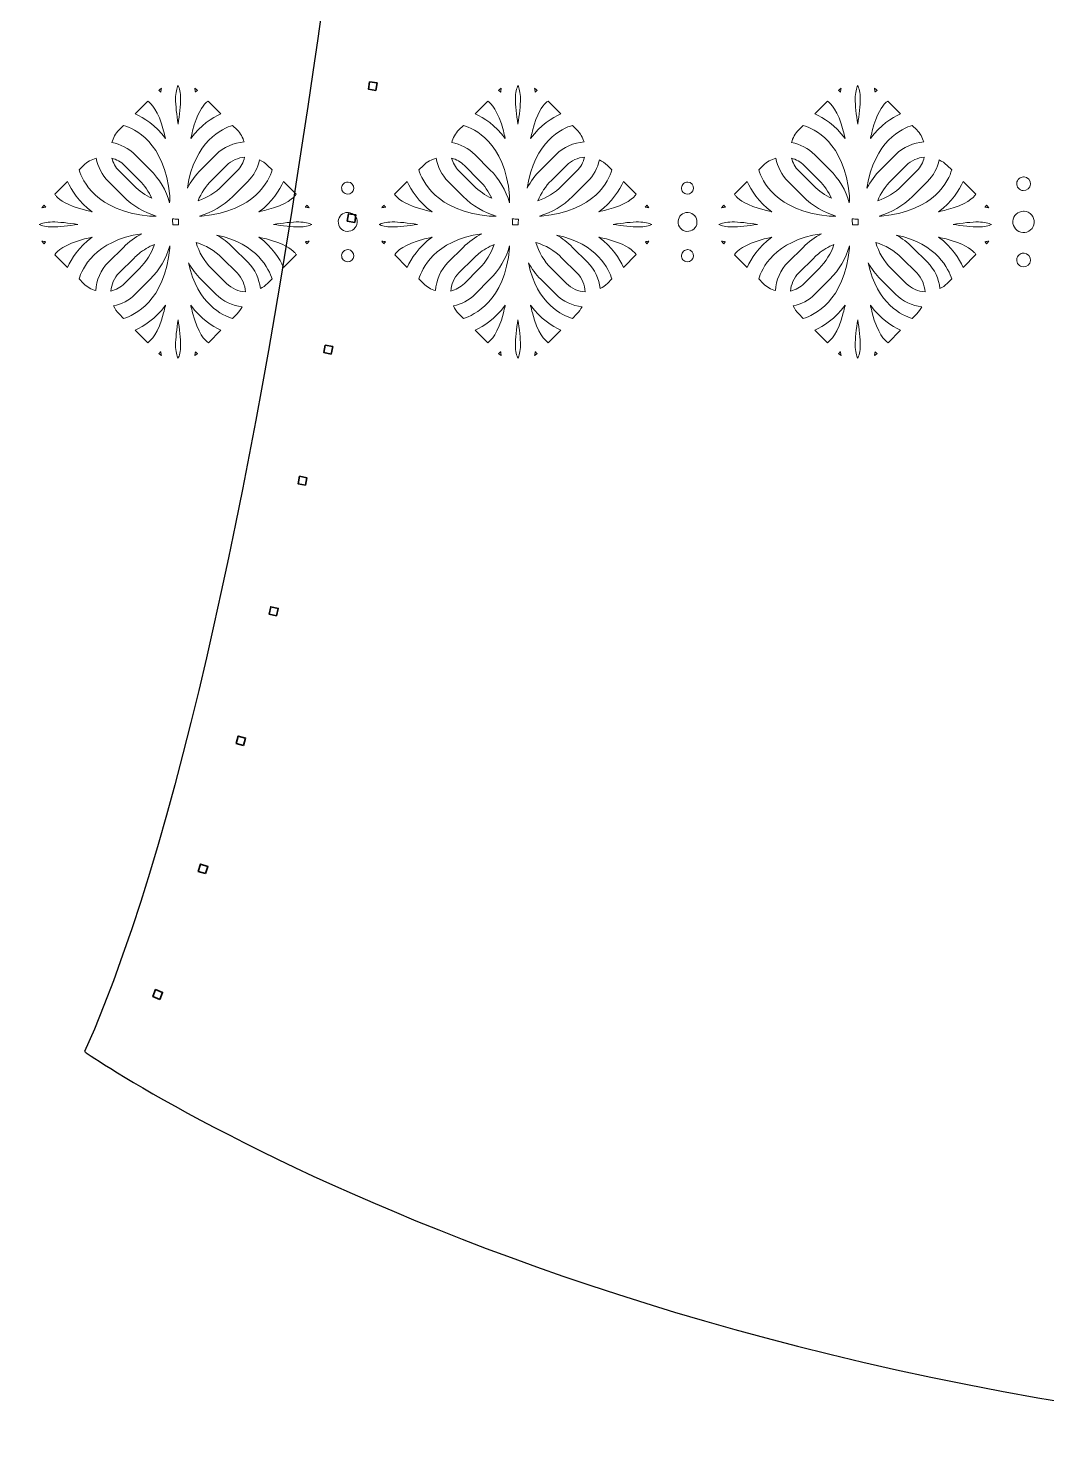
# Model space of a CAD drawing. Header units: millimetres. Extents: x 24 to 984, y -529 to -8.
# Drawn here: x 127.7 to 199.1, y -490.5 to -391.1 of the extents above; entities that cross this region are included whole.
import ezdxf

# ---------------------------------------------------------------- set-up
doc = ezdxf.new("R2010")
doc.units = ezdxf.units.MM
doc.header["$MEASUREMENT"] = 0
doc.layers.add('基本型', color=7, linetype='Continuous', lineweight=0)
doc.layers.add('腰帶', color=7, linetype='Continuous', lineweight=0)

# ---------------------------------------------------------------- blocks, each defined once
blk = doc.blocks.new('Block_1')
at = {"layer": '基本型', "color": 211, "lineweight": 30, "true_color": 0xfc41ff}
blk.add_open_spline([(106.33, -254.454), (106.33, -254.454), (114.217, -339.318), (114.217, -339.318), (114.217, -339.318), (153.339, -345.52), (153.339, -345.52), (153.339, -345.52), (146.367, -429.8), (131.679, -462.766), (131.679, -462.766), (171.075, -490.281), (238.708, -490.505), (238.708, -490.505), (238.705, -490.51), (238.705, -490.51), (238.845, -490.51), (238.982, -490.508), (239.121, -490.508), (239.26, -490.508), (239.397, -490.51), (239.536, -490.51), (239.536, -490.51), (239.533, -490.505), (239.533, -490.505), (307.166, -490.281), (346.563, -462.766), (346.563, -462.766), (331.875, -429.8), (324.55, -345.52), (324.55, -345.52), (324.55, -345.52), (364.025, -339.318), (364.025, -339.318), (364.025, -339.318), (369.794, -254.454), (369.794, -254.454)], degree=3, knots=[0, 0, 0, 0, 1, 1, 1, 2, 2, 2, 3, 3, 3, 4, 4, 4, 5, 5, 5, 6, 6, 6, 7, 7, 7, 8, 8, 8, 9, 9, 9, 10, 10, 10, 11, 11, 11, 12, 12, 12, 12], dxfattribs=at)
blk = doc.blocks.new('Block_0')
at = {"layer": '基本型', "color": 211, "lineweight": 35, "true_color": 0xfc41ff}
for points in [[(152.103, -395.425), (152.103, -395.425), (151.58, -395.345), (151.58, -395.345), (151.58, -395.345), (151.66, -394.822), (151.66, -394.822), (151.66, -394.822), (152.183, -394.902), (152.183, -394.902), (152.183, -394.902), (152.103, -395.425), (152.103, -395.425)], [(150.612, -404.67), (150.612, -404.67), (150.09, -404.582), (150.09, -404.582), (150.09, -404.582), (150.178, -404.062), (150.178, -404.062), (150.178, -404.062), (150.699, -404.15), (150.699, -404.15), (150.699, -404.15), (150.612, -404.67), (150.612, -404.67)], [(148.971, -413.892), (148.971, -413.892), (148.451, -413.795), (148.451, -413.795), (148.451, -413.795), (148.548, -413.273), (148.548, -413.273), (148.548, -413.273), (149.069, -413.369), (149.069, -413.369), (149.069, -413.369), (148.971, -413.892), (148.971, -413.892)], [(147.155, -423.085), (147.155, -423.085), (146.637, -422.977), (146.637, -422.977), (146.637, -422.977), (146.745, -422.459), (146.745, -422.459), (146.745, -422.459), (147.263, -422.567), (147.263, -422.567), (147.263, -422.567), (147.155, -423.085), (147.155, -423.085)], [(145.125, -432.231), (145.125, -432.231), (144.61, -432.11), (144.61, -432.11), (144.61, -432.11), (144.731, -431.594), (144.731, -431.594), (144.731, -431.594), (145.246, -431.716), (145.246, -431.716), (145.246, -431.716), (145.125, -432.231), (145.125, -432.231)], [(142.823, -441.314), (142.823, -441.314), (142.312, -441.175), (142.312, -441.175), (142.312, -441.175), (142.451, -440.664), (142.451, -440.664), (142.451, -440.664), (142.962, -440.803), (142.962, -440.803), (142.962, -440.803), (142.823, -441.314), (142.823, -441.314)], [(140.153, -450.298), (140.153, -450.298), (139.649, -450.136), (139.649, -450.136), (139.649, -450.136), (139.812, -449.632), (139.812, -449.632), (139.812, -449.632), (140.316, -449.794), (140.316, -449.794), (140.316, -449.794), (140.153, -450.298), (140.153, -450.298)], [(136.949, -459.112), (136.949, -459.112), (136.46, -458.911), (136.46, -458.911), (136.46, -458.911), (136.658, -458.422), (136.658, -458.422), (136.658, -458.422), (137.149, -458.621), (137.149, -458.621), (137.149, -458.621), (136.949, -459.112), (136.949, -459.112)]]:
    blk.add_open_spline(points, degree=3, knots=[0, 0, 0, 0, 1, 1, 1, 2, 2, 2, 3, 3, 3, 4, 4, 4, 4], dxfattribs=at)
at = {"layer": '基本型'}
blk.add_blockref('Block_1', (0, 0), dxfattribs=at)

msp = doc.modelspace()

# ---------------------------------------------------------------- linework, layer by layer
at = {"layer": '腰帶', "color": 84, "lineweight": 20, "true_color": 0x2caa00}
for points, knots in [([(137.065, -395.268), (137.047, -395.357), (137.032, -395.449), (137.021, -395.545), (137.015, -395.539), (137.009, -395.531), (137.003, -395.525), (136.961, -395.485), (136.92, -395.454), (136.879, -395.421), (136.939, -395.367), (137, -395.314), (137.065, -395.268)], [0, 0, 0, 0, 1, 1, 1, 2, 2, 2, 3, 3, 3, 4, 4, 4, 4]), ([(138.231, -397.777), (138.13, -397.157), (138.055, -396.443), (138.055, -396.001), (138.055, -395.574), (138.146, -395.252), (138.231, -395.079), (138.316, -395.252), (138.407, -395.574), (138.407, -396.001), (138.407, -396.443), (138.332, -397.157), (138.231, -397.777)], [0, 0, 0, 0, 1, 1, 1, 2, 2, 2, 3, 3, 3, 4, 4, 4, 4]), ([(139.583, -395.421), (139.542, -395.454), (139.501, -395.486), (139.459, -395.525), (139.453, -395.531), (139.447, -395.539), (139.441, -395.545), (139.43, -395.449), (139.415, -395.358), (139.397, -395.268), (139.462, -395.314), (139.523, -395.367), (139.583, -395.421)], [0, 0, 0, 0, 1, 1, 1, 2, 2, 2, 3, 3, 3, 4, 4, 4, 4]), ([(160.887, -395.268), (160.87, -395.357), (160.855, -395.449), (160.844, -395.545), (160.838, -395.539), (160.832, -395.531), (160.825, -395.525), (160.783, -395.485), (160.743, -395.454), (160.702, -395.421), (160.761, -395.367), (160.822, -395.314), (160.887, -395.268)], [0, 0, 0, 0, 1, 1, 1, 2, 2, 2, 3, 3, 3, 4, 4, 4, 4]), ([(162.054, -397.777), (161.952, -397.157), (161.877, -396.443), (161.877, -396.001), (161.877, -395.574), (161.969, -395.252), (162.054, -395.079), (162.138, -395.252), (162.23, -395.574), (162.23, -396.001), (162.23, -396.443), (162.155, -397.157), (162.054, -397.777)], [0, 0, 0, 0, 1, 1, 1, 2, 2, 2, 3, 3, 3, 4, 4, 4, 4]), ([(163.405, -395.421), (163.364, -395.454), (163.324, -395.486), (163.282, -395.525), (163.275, -395.531), (163.27, -395.539), (163.263, -395.545), (163.252, -395.449), (163.237, -395.358), (163.22, -395.268), (163.285, -395.314), (163.346, -395.367), (163.405, -395.421)], [0, 0, 0, 0, 1, 1, 1, 2, 2, 2, 3, 3, 3, 4, 4, 4, 4]), ([(184.71, -395.268), (184.692, -395.357), (184.677, -395.449), (184.667, -395.545), (184.66, -395.539), (184.654, -395.531), (184.648, -395.525), (184.606, -395.485), (184.565, -395.454), (184.524, -395.421), (184.584, -395.367), (184.645, -395.314), (184.71, -395.268)], [0, 0, 0, 0, 1, 1, 1, 2, 2, 2, 3, 3, 3, 4, 4, 4, 4]), ([(185.876, -397.777), (185.775, -397.157), (185.7, -396.443), (185.7, -396.001), (185.7, -395.574), (185.791, -395.252), (185.876, -395.079), (185.961, -395.252), (186.053, -395.574), (186.053, -396.001), (186.053, -396.443), (185.977, -397.157), (185.876, -397.777)], [0, 0, 0, 0, 1, 1, 1, 2, 2, 2, 3, 3, 3, 4, 4, 4, 4]), ([(187.228, -395.421), (187.187, -395.454), (187.146, -395.486), (187.104, -395.525), (187.098, -395.531), (187.092, -395.539), (187.086, -395.545), (187.075, -395.449), (187.06, -395.358), (187.043, -395.268), (187.108, -395.314), (187.168, -395.367), (187.228, -395.421)], [0, 0, 0, 0, 1, 1, 1, 2, 2, 2, 3, 3, 3, 4, 4, 4, 4]), ([(136.11, -396.174), (136.352, -396.333), (136.834, -396.819), (137.217, -398.255), (137.252, -398.428), (137.292, -398.597), (137.338, -398.758), (137.341, -398.77), (137.344, -398.782), (137.346, -398.794), (136.65, -397.849), (135.834, -397.335), (135.223, -397.061), (135.223, -397.061), (136.11, -396.174), (136.11, -396.174)], [0, 0, 0, 0, 1, 1, 1, 2, 2, 2, 3, 3, 3, 4, 4, 4, 5, 5, 5, 5]), ([(139.128, -398.745), (139.172, -398.589), (139.21, -398.426), (139.244, -398.259), (139.566, -397.039), (139.954, -396.513), (140.184, -396.296), (140.243, -396.241), (140.298, -396.201), (140.346, -396.169), (140.346, -396.169), (141.238, -397.061), (141.238, -397.061), (140.629, -397.335), (139.813, -397.848), (139.117, -398.792), (139.121, -398.776), (139.124, -398.761), (139.128, -398.745)], [0, 0, 0, 0, 1, 1, 1, 2, 2, 2, 3, 3, 3, 4, 4, 4, 5, 5, 5, 6, 6, 6, 6]), ([(159.933, -396.174), (160.175, -396.333), (160.657, -396.819), (161.04, -398.255), (161.074, -398.428), (161.115, -398.597), (161.161, -398.758), (161.163, -398.77), (161.166, -398.782), (161.169, -398.794), (160.473, -397.849), (159.656, -397.335), (159.046, -397.061), (159.046, -397.061), (159.933, -396.174), (159.933, -396.174)], [0, 0, 0, 0, 1, 1, 1, 2, 2, 2, 3, 3, 3, 4, 4, 4, 5, 5, 5, 5]), ([(162.95, -398.745), (162.994, -398.589), (163.033, -398.426), (163.067, -398.259), (163.389, -397.039), (163.776, -396.513), (164.007, -396.296), (164.065, -396.241), (164.121, -396.201), (164.169, -396.169), (164.169, -396.169), (165.061, -397.061), (165.061, -397.061), (164.451, -397.335), (163.635, -397.848), (162.94, -398.792), (162.943, -398.776), (162.947, -398.761), (162.95, -398.745)], [0, 0, 0, 0, 1, 1, 1, 2, 2, 2, 3, 3, 3, 4, 4, 4, 5, 5, 5, 6, 6, 6, 6]), ([(183.755, -396.174), (183.998, -396.333), (184.48, -396.819), (184.863, -398.255), (184.897, -398.428), (184.937, -398.597), (184.983, -398.758), (184.986, -398.77), (184.989, -398.782), (184.991, -398.794), (184.296, -397.849), (183.479, -397.335), (182.869, -397.061), (182.869, -397.061), (183.755, -396.174), (183.755, -396.174)], [0, 0, 0, 0, 1, 1, 1, 2, 2, 2, 3, 3, 3, 4, 4, 4, 5, 5, 5, 5]), ([(186.773, -398.745), (186.817, -398.589), (186.856, -398.426), (186.889, -398.259), (187.212, -397.039), (187.599, -396.513), (187.83, -396.296), (187.888, -396.241), (187.943, -396.201), (187.991, -396.169), (187.991, -396.169), (188.884, -397.061), (188.884, -397.061), (188.274, -397.335), (187.458, -397.848), (186.763, -398.792), (186.766, -398.776), (186.769, -398.761), (186.773, -398.745)], [0, 0, 0, 0, 1, 1, 1, 2, 2, 2, 3, 3, 3, 4, 4, 4, 5, 5, 5, 6, 6, 6, 6]), ([(137.639, -403.294), (137.389, -402.426), (136.926, -401.631), (136.272, -400.977), (136.272, -400.977), (135.225, -399.931), (135.225, -399.931), (134.762, -399.467), (134.187, -399.184), (133.586, -399.077), (133.677, -398.753), (133.841, -398.444), (134.095, -398.189), (134.095, -398.189), (134.413, -397.872), (134.413, -397.872), (135.145, -398.085), (137.292, -399.03), (137.649, -402.799), (137.645, -402.962), (137.642, -403.126), (137.639, -403.294)], [0, 0, 0, 0, 1, 1, 1, 2, 2, 2, 3, 3, 3, 4, 4, 4, 5, 5, 5, 6, 6, 6, 7, 7, 7, 7]), ([(142.051, -397.873), (142.051, -397.873), (142.366, -398.189), (142.366, -398.189), (142.611, -398.433), (142.77, -398.727), (142.864, -399.037), (142.141, -399.083), (141.431, -399.379), (140.88, -399.931), (140.88, -399.931), (139.834, -400.977), (139.834, -400.977), (139.448, -401.362), (139.128, -401.797), (138.879, -402.267), (139.381, -398.961), (141.359, -398.081), (142.051, -397.873)], [0, 0, 0, 0, 1, 1, 1, 2, 2, 2, 3, 3, 3, 4, 4, 4, 5, 5, 5, 6, 6, 6, 6]), ([(161.462, -403.294), (161.212, -402.426), (160.748, -401.631), (160.094, -400.977), (160.094, -400.977), (159.048, -399.931), (159.048, -399.931), (158.585, -399.467), (158.01, -399.184), (157.409, -399.077), (157.5, -398.753), (157.663, -398.444), (157.918, -398.189), (157.918, -398.189), (158.235, -397.872), (158.235, -397.872), (158.968, -398.085), (161.115, -399.03), (161.472, -402.799), (161.468, -402.962), (161.464, -403.126), (161.462, -403.294)], [0, 0, 0, 0, 1, 1, 1, 2, 2, 2, 3, 3, 3, 4, 4, 4, 5, 5, 5, 6, 6, 6, 7, 7, 7, 7]), ([(165.873, -397.873), (165.873, -397.873), (166.189, -398.189), (166.189, -398.189), (166.433, -398.433), (166.593, -398.727), (166.686, -399.037), (165.963, -399.083), (165.254, -399.379), (164.703, -399.931), (164.703, -399.931), (163.656, -400.977), (163.656, -400.977), (163.271, -401.362), (162.951, -401.797), (162.702, -402.267), (163.204, -398.961), (165.182, -398.081), (165.873, -397.873)], [0, 0, 0, 0, 1, 1, 1, 2, 2, 2, 3, 3, 3, 4, 4, 4, 5, 5, 5, 6, 6, 6, 6]), ([(185.285, -403.294), (185.034, -402.426), (184.571, -401.631), (183.917, -400.977), (183.917, -400.977), (182.871, -399.931), (182.871, -399.931), (182.407, -399.467), (181.832, -399.184), (181.232, -399.077), (181.322, -398.753), (181.486, -398.444), (181.741, -398.189), (181.741, -398.189), (182.058, -397.872), (182.058, -397.872), (182.79, -398.085), (184.938, -399.03), (185.295, -402.799), (185.291, -402.962), (185.287, -403.126), (185.285, -403.294)], [0, 0, 0, 0, 1, 1, 1, 2, 2, 2, 3, 3, 3, 4, 4, 4, 5, 5, 5, 6, 6, 6, 7, 7, 7, 7]), ([(189.696, -397.873), (189.696, -397.873), (190.012, -398.189), (190.012, -398.189), (190.256, -398.433), (190.415, -398.727), (190.509, -399.037), (189.786, -399.083), (189.076, -399.379), (188.525, -399.931), (188.525, -399.931), (187.479, -400.977), (187.479, -400.977), (187.093, -401.362), (186.774, -401.797), (186.524, -402.267), (187.027, -398.961), (189.004, -398.081), (189.696, -397.873)], [0, 0, 0, 0, 1, 1, 1, 2, 2, 2, 3, 3, 3, 4, 4, 4, 5, 5, 5, 6, 6, 6, 6]), ([(131.606, -400.679), (131.861, -400.424), (132.169, -400.26), (132.494, -400.17), (132.601, -400.77), (132.884, -401.346), (133.347, -401.809), (133.347, -401.809), (134.393, -402.855), (134.393, -402.855), (135.059, -403.52), (135.855, -403.976), (136.701, -404.223), (136.538, -404.225), (136.379, -404.229), (136.221, -404.233), (132.471, -403.874), (131.508, -401.722), (131.29, -400.995), (131.29, -400.995), (131.606, -400.679), (131.606, -400.679)], [0, 0, 0, 0, 1, 1, 1, 2, 2, 2, 3, 3, 3, 4, 4, 4, 5, 5, 5, 6, 6, 6, 7, 7, 7, 7]), ([(133.585, -400.168), (133.911, -400.259), (134.221, -400.423), (134.477, -400.679), (134.477, -400.679), (135.523, -401.725), (135.523, -401.725), (135.89, -402.092), (136.179, -402.516), (136.391, -402.975), (135.939, -402.765), (135.514, -402.479), (135.142, -402.107), (135.142, -402.107), (134.095, -401.061), (134.095, -401.061), (133.84, -400.805), (133.675, -400.495), (133.585, -400.168)], [0, 0, 0, 0, 1, 1, 1, 2, 2, 2, 3, 3, 3, 4, 4, 4, 5, 5, 5, 6, 6, 6, 6]), ([(142.366, -401.061), (142.366, -401.061), (141.32, -402.107), (141.32, -402.107), (140.83, -402.597), (140.25, -402.941), (139.633, -403.15), (139.849, -402.622), (140.168, -402.139), (140.582, -401.725), (140.582, -401.725), (141.628, -400.679), (141.628, -400.679), (141.981, -400.326), (142.434, -400.139), (142.897, -400.101), (142.812, -400.452), (142.64, -400.787), (142.366, -401.061)], [0, 0, 0, 0, 1, 1, 1, 2, 2, 2, 3, 3, 3, 4, 4, 4, 5, 5, 5, 6, 6, 6, 6]), ([(143.942, -400.293), (144.143, -400.39), (144.334, -400.513), (144.5, -400.679), (144.5, -400.679), (144.817, -400.996), (144.817, -400.996), (144.604, -401.728), (143.659, -403.876), (139.89, -404.233), (139.838, -404.232), (139.789, -404.23), (139.737, -404.229), (140.591, -403.983), (141.397, -403.527), (142.068, -402.855), (142.068, -402.855), (143.115, -401.809), (143.115, -401.809), (143.546, -401.378), (143.82, -400.849), (143.942, -400.293)], [0, 0, 0, 0, 1, 1, 1, 2, 2, 2, 3, 3, 3, 4, 4, 4, 5, 5, 5, 6, 6, 6, 7, 7, 7, 7]), ([(155.428, -400.679), (155.683, -400.424), (155.992, -400.26), (156.317, -400.17), (156.424, -400.77), (156.707, -401.346), (157.17, -401.809), (157.17, -401.809), (158.216, -402.855), (158.216, -402.855), (158.881, -403.52), (159.678, -403.976), (160.523, -404.223), (160.361, -404.225), (160.201, -404.229), (160.044, -404.233), (156.294, -403.874), (155.331, -401.722), (155.112, -400.995), (155.112, -400.995), (155.428, -400.679), (155.428, -400.679)], [0, 0, 0, 0, 1, 1, 1, 2, 2, 2, 3, 3, 3, 4, 4, 4, 5, 5, 5, 6, 6, 6, 7, 7, 7, 7]), ([(157.408, -400.168), (157.734, -400.259), (158.044, -400.423), (158.3, -400.679), (158.3, -400.679), (159.346, -401.725), (159.346, -401.725), (159.713, -402.092), (160.001, -402.516), (160.214, -402.975), (159.762, -402.765), (159.337, -402.479), (158.964, -402.107), (158.964, -402.107), (157.918, -401.061), (157.918, -401.061), (157.662, -400.805), (157.498, -400.495), (157.408, -400.168)], [0, 0, 0, 0, 1, 1, 1, 2, 2, 2, 3, 3, 3, 4, 4, 4, 5, 5, 5, 6, 6, 6, 6]), ([(166.189, -401.061), (166.189, -401.061), (165.142, -402.107), (165.142, -402.107), (164.652, -402.597), (164.072, -402.941), (163.456, -403.15), (163.672, -402.622), (163.991, -402.139), (164.404, -401.725), (164.404, -401.725), (165.451, -400.679), (165.451, -400.679), (165.804, -400.326), (166.257, -400.139), (166.719, -400.101), (166.635, -400.452), (166.463, -400.787), (166.189, -401.061)], [0, 0, 0, 0, 1, 1, 1, 2, 2, 2, 3, 3, 3, 4, 4, 4, 5, 5, 5, 6, 6, 6, 6]), ([(167.765, -400.293), (167.965, -400.39), (168.156, -400.513), (168.322, -400.679), (168.322, -400.679), (168.639, -400.996), (168.639, -400.996), (168.427, -401.728), (167.482, -403.876), (163.712, -404.233), (163.661, -404.232), (163.611, -404.23), (163.56, -404.229), (164.414, -403.983), (165.219, -403.527), (165.891, -402.855), (165.891, -402.855), (166.937, -401.809), (166.937, -401.809), (167.368, -401.378), (167.642, -400.849), (167.765, -400.293)], [0, 0, 0, 0, 1, 1, 1, 2, 2, 2, 3, 3, 3, 4, 4, 4, 5, 5, 5, 6, 6, 6, 7, 7, 7, 7]), ([(179.251, -400.679), (179.506, -400.424), (179.815, -400.26), (180.139, -400.17), (180.246, -400.77), (180.529, -401.346), (180.992, -401.809), (180.992, -401.809), (182.039, -402.855), (182.039, -402.855), (182.704, -403.52), (183.501, -403.976), (184.346, -404.223), (184.183, -404.225), (184.024, -404.229), (183.866, -404.233), (180.116, -403.874), (179.154, -401.722), (178.935, -400.995), (178.935, -400.995), (179.251, -400.679), (179.251, -400.679)], [0, 0, 0, 0, 1, 1, 1, 2, 2, 2, 3, 3, 3, 4, 4, 4, 5, 5, 5, 6, 6, 6, 7, 7, 7, 7]), ([(181.23, -400.168), (181.557, -400.259), (181.867, -400.423), (182.122, -400.679), (182.122, -400.679), (183.169, -401.725), (183.169, -401.725), (183.535, -402.092), (183.824, -402.516), (184.036, -402.975), (183.584, -402.765), (183.159, -402.479), (182.787, -402.107), (182.787, -402.107), (181.741, -401.061), (181.741, -401.061), (181.485, -400.805), (181.321, -400.495), (181.23, -400.168)], [0, 0, 0, 0, 1, 1, 1, 2, 2, 2, 3, 3, 3, 4, 4, 4, 5, 5, 5, 6, 6, 6, 6]), ([(190.012, -401.061), (190.012, -401.061), (188.965, -402.107), (188.965, -402.107), (188.475, -402.597), (187.895, -402.941), (187.278, -403.15), (187.494, -402.622), (187.814, -402.139), (188.227, -401.725), (188.227, -401.725), (189.273, -400.679), (189.273, -400.679), (189.627, -400.326), (190.079, -400.139), (190.542, -400.101), (190.458, -400.452), (190.285, -400.787), (190.012, -401.061)], [0, 0, 0, 0, 1, 1, 1, 2, 2, 2, 3, 3, 3, 4, 4, 4, 5, 5, 5, 6, 6, 6, 6]), ([(191.587, -400.293), (191.788, -400.39), (191.979, -400.513), (192.145, -400.679), (192.145, -400.679), (192.462, -400.996), (192.462, -400.996), (192.249, -401.728), (191.304, -403.876), (187.535, -404.233), (187.484, -404.232), (187.434, -404.23), (187.383, -404.229), (188.236, -403.983), (189.042, -403.527), (189.713, -402.855), (189.713, -402.855), (190.76, -401.809), (190.76, -401.809), (191.191, -401.378), (191.465, -400.849), (191.587, -400.293)], [0, 0, 0, 0, 1, 1, 1, 2, 2, 2, 3, 3, 3, 4, 4, 4, 5, 5, 5, 6, 6, 6, 7, 7, 7, 7]), ([(197.183, -401.604), (197.272, -401.526), (197.383, -401.484), (197.499, -401.484), (197.51, -401.484), (197.52, -401.484), (197.531, -401.485), (197.796, -401.503), (197.997, -401.731), (197.98, -401.996), (197.962, -402.26), (197.74, -402.46), (197.469, -402.444), (197.341, -402.436), (197.224, -402.378), (197.139, -402.281), (197.054, -402.185), (197.013, -402.062), (197.021, -401.933), (197.029, -401.805), (197.087, -401.688), (197.183, -401.604)], [0, 0, 0, 0, 1, 1, 1, 2, 2, 2, 3, 3, 3, 4, 4, 4, 5, 5, 5, 6, 6, 6, 7, 7, 7, 7]), ([(130.478, -401.807), (130.751, -402.416), (131.265, -403.233), (132.208, -403.928), (132.193, -403.924), (132.177, -403.921), (132.162, -403.918), (132.006, -403.873), (131.843, -403.835), (131.676, -403.801), (130.456, -403.479), (129.929, -403.091), (129.713, -402.861), (129.658, -402.803), (129.617, -402.747), (129.585, -402.699), (129.585, -402.699), (130.478, -401.807), (130.478, -401.807)], [0, 0, 0, 0, 1, 1, 1, 2, 2, 2, 3, 3, 3, 4, 4, 4, 5, 5, 5, 6, 6, 6, 6]), ([(145.628, -401.807), (145.628, -401.807), (146.514, -402.693), (146.514, -402.693), (146.356, -402.936), (145.87, -403.418), (144.434, -403.801), (144.26, -403.835), (144.091, -403.875), (143.93, -403.922), (143.918, -403.924), (143.907, -403.927), (143.895, -403.929), (144.84, -403.234), (145.354, -402.417), (145.628, -401.807)], [0, 0, 0, 0, 1, 1, 1, 2, 2, 2, 3, 3, 3, 4, 4, 4, 5, 5, 5, 5]), ([(149.841, -401.946), (149.92, -401.877), (150.018, -401.84), (150.121, -401.84), (150.131, -401.84), (150.14, -401.841), (150.15, -401.841), (150.385, -401.857), (150.563, -402.06), (150.548, -402.294), (150.532, -402.529), (150.335, -402.706), (150.095, -402.692), (149.981, -402.684), (149.877, -402.633), (149.802, -402.547), (149.727, -402.462), (149.69, -402.352), (149.697, -402.239), (149.705, -402.125), (149.756, -402.021), (149.841, -401.946)], [0, 0, 0, 0, 1, 1, 1, 2, 2, 2, 3, 3, 3, 4, 4, 4, 5, 5, 5, 6, 6, 6, 7, 7, 7, 7]), ([(154.3, -401.807), (154.574, -402.416), (155.087, -403.233), (156.031, -403.928), (156.015, -403.924), (156, -403.921), (155.984, -403.918), (155.829, -403.873), (155.665, -403.835), (155.498, -403.801), (154.279, -403.479), (153.752, -403.091), (153.535, -402.861), (153.48, -402.803), (153.44, -402.747), (153.408, -402.699), (153.408, -402.699), (154.3, -401.807), (154.3, -401.807)], [0, 0, 0, 0, 1, 1, 1, 2, 2, 2, 3, 3, 3, 4, 4, 4, 5, 5, 5, 6, 6, 6, 6]), ([(169.45, -401.807), (169.45, -401.807), (170.337, -402.693), (170.337, -402.693), (170.179, -402.936), (169.693, -403.418), (168.256, -403.801), (168.083, -403.835), (167.914, -403.875), (167.753, -403.922), (167.741, -403.924), (167.73, -403.927), (167.717, -403.929), (168.662, -403.234), (169.177, -402.417), (169.45, -401.807)], [0, 0, 0, 0, 1, 1, 1, 2, 2, 2, 3, 3, 3, 4, 4, 4, 5, 5, 5, 5]), ([(173.664, -401.946), (173.742, -401.877), (173.841, -401.84), (173.944, -401.84), (173.954, -401.84), (173.963, -401.841), (173.973, -401.841), (174.207, -401.857), (174.385, -402.06), (174.37, -402.294), (174.355, -402.529), (174.158, -402.706), (173.917, -402.692), (173.804, -402.684), (173.7, -402.633), (173.625, -402.547), (173.55, -402.462), (173.512, -402.352), (173.52, -402.239), (173.527, -402.125), (173.578, -402.021), (173.664, -401.946)], [0, 0, 0, 0, 1, 1, 1, 2, 2, 2, 3, 3, 3, 4, 4, 4, 5, 5, 5, 6, 6, 6, 7, 7, 7, 7]), ([(178.123, -401.807), (178.396, -402.416), (178.91, -403.233), (179.854, -403.928), (179.838, -403.924), (179.823, -403.921), (179.807, -403.918), (179.651, -403.873), (179.488, -403.835), (179.321, -403.801), (178.101, -403.479), (177.575, -403.091), (177.358, -402.861), (177.303, -402.803), (177.262, -402.747), (177.231, -402.699), (177.231, -402.699), (178.123, -401.807), (178.123, -401.807)], [0, 0, 0, 0, 1, 1, 1, 2, 2, 2, 3, 3, 3, 4, 4, 4, 5, 5, 5, 6, 6, 6, 6]), ([(193.273, -401.807), (193.273, -401.807), (194.16, -402.693), (194.16, -402.693), (194.001, -402.936), (193.516, -403.418), (192.079, -403.801), (191.906, -403.835), (191.736, -403.875), (191.576, -403.922), (191.563, -403.924), (191.552, -403.927), (191.54, -403.929), (192.485, -403.234), (192.999, -402.417), (193.273, -401.807)], [0, 0, 0, 0, 1, 1, 1, 2, 2, 2, 3, 3, 3, 4, 4, 4, 5, 5, 5, 5]), ([(128.837, -403.462), (128.871, -403.503), (128.902, -403.544), (128.942, -403.586), (128.948, -403.593), (128.955, -403.598), (128.961, -403.605), (128.866, -403.615), (128.775, -403.63), (128.686, -403.648), (128.731, -403.583), (128.784, -403.522), (128.837, -403.462)], [0, 0, 0, 0, 1, 1, 1, 2, 2, 2, 3, 3, 3, 4, 4, 4, 4]), ([(147.164, -403.586), (147.203, -403.544), (147.235, -403.503), (147.268, -403.462), (147.322, -403.522), (147.374, -403.583), (147.419, -403.648), (147.331, -403.63), (147.239, -403.615), (147.144, -403.605), (147.15, -403.598), (147.158, -403.593), (147.164, -403.586)], [0, 0, 0, 0, 1, 1, 1, 2, 2, 2, 3, 3, 3, 4, 4, 4, 4]), ([(152.66, -403.462), (152.693, -403.503), (152.725, -403.544), (152.764, -403.586), (152.77, -403.593), (152.778, -403.598), (152.784, -403.605), (152.689, -403.615), (152.597, -403.63), (152.509, -403.648), (152.554, -403.583), (152.606, -403.522), (152.66, -403.462)], [0, 0, 0, 0, 1, 1, 1, 2, 2, 2, 3, 3, 3, 4, 4, 4, 4]), ([(170.986, -403.586), (171.026, -403.544), (171.057, -403.503), (171.091, -403.462), (171.144, -403.522), (171.197, -403.583), (171.242, -403.648), (171.153, -403.63), (171.062, -403.615), (170.967, -403.605), (170.973, -403.598), (170.98, -403.593), (170.986, -403.586)], [0, 0, 0, 0, 1, 1, 1, 2, 2, 2, 3, 3, 3, 4, 4, 4, 4]), ([(176.483, -403.462), (176.516, -403.503), (176.547, -403.544), (176.587, -403.586), (176.593, -403.593), (176.6, -403.598), (176.607, -403.605), (176.511, -403.615), (176.42, -403.63), (176.331, -403.648), (176.377, -403.583), (176.429, -403.522), (176.483, -403.462)], [0, 0, 0, 0, 1, 1, 1, 2, 2, 2, 3, 3, 3, 4, 4, 4, 4]), ([(194.809, -403.586), (194.849, -403.544), (194.88, -403.503), (194.913, -403.462), (194.967, -403.522), (195.019, -403.583), (195.065, -403.648), (194.976, -403.63), (194.885, -403.615), (194.789, -403.605), (194.795, -403.598), (194.803, -403.593), (194.809, -403.586)], [0, 0, 0, 0, 1, 1, 1, 2, 2, 2, 3, 3, 3, 4, 4, 4, 4]), ([(128.496, -404.814), (128.669, -404.73), (128.991, -404.638), (129.418, -404.638), (129.86, -404.638), (130.573, -404.713), (131.194, -404.814), (130.573, -404.916), (129.86, -404.991), (129.418, -404.991), (128.991, -404.991), (128.669, -404.899), (128.496, -404.814)], [0, 0, 0, 0, 1, 1, 1, 2, 2, 2, 3, 3, 3, 4, 4, 4, 4]), ([(137.837, -404.423), (137.968, -404.433), (138.099, -404.442), (138.231, -404.442), (138.243, -404.442), (138.256, -404.441), (138.268, -404.44), (138.26, -404.565), (138.25, -404.689), (138.25, -404.814), (138.25, -404.82), (138.251, -404.825), (138.251, -404.831), (138.118, -404.83), (137.986, -404.839), (137.854, -404.848), (137.854, -404.837), (137.855, -404.826), (137.855, -404.814), (137.855, -404.683), (137.846, -404.553), (137.837, -404.423)], [0, 0, 0, 0, 1, 1, 1, 2, 2, 2, 3, 3, 3, 4, 4, 4, 5, 5, 5, 6, 6, 6, 7, 7, 7, 7]), ([(146.687, -404.991), (146.246, -404.991), (145.532, -404.916), (144.912, -404.814), (145.532, -404.713), (146.246, -404.638), (146.687, -404.638), (147.114, -404.638), (147.437, -404.73), (147.61, -404.814), (147.437, -404.899), (147.114, -404.991), (146.687, -404.991)], [0, 0, 0, 0, 1, 1, 1, 2, 2, 2, 3, 3, 3, 4, 4, 4, 4]), ([(150.56, -405.134), (150.427, -405.251), (150.255, -405.31), (150.079, -405.297), (149.715, -405.274), (149.437, -404.957), (149.461, -404.592), (149.483, -404.242), (149.776, -403.973), (150.122, -403.973), (150.137, -403.973), (150.151, -403.973), (150.166, -403.974), (150.342, -403.985), (150.504, -404.065), (150.621, -404.198), (150.737, -404.331), (150.796, -404.502), (150.784, -404.679), (150.773, -404.856), (150.693, -405.017), (150.56, -405.134)], [0, 0, 0, 0, 1, 1, 1, 2, 2, 2, 3, 3, 3, 4, 4, 4, 5, 5, 5, 6, 6, 6, 7, 7, 7, 7]), ([(152.318, -404.814), (152.491, -404.73), (152.813, -404.638), (153.241, -404.638), (153.682, -404.638), (154.396, -404.713), (155.016, -404.814), (154.396, -404.916), (153.682, -404.991), (153.241, -404.991), (152.813, -404.991), (152.491, -404.899), (152.318, -404.814)], [0, 0, 0, 0, 1, 1, 1, 2, 2, 2, 3, 3, 3, 4, 4, 4, 4]), ([(161.659, -404.423), (161.79, -404.433), (161.922, -404.442), (162.053, -404.442), (162.066, -404.442), (162.078, -404.441), (162.091, -404.44), (162.082, -404.565), (162.073, -404.689), (162.073, -404.814), (162.073, -404.82), (162.073, -404.825), (162.073, -404.831), (161.941, -404.83), (161.809, -404.839), (161.676, -404.848), (161.676, -404.837), (161.678, -404.826), (161.678, -404.814), (161.678, -404.683), (161.668, -404.553), (161.659, -404.423)], [0, 0, 0, 0, 1, 1, 1, 2, 2, 2, 3, 3, 3, 4, 4, 4, 5, 5, 5, 6, 6, 6, 7, 7, 7, 7]), ([(170.51, -404.991), (170.068, -404.991), (169.355, -404.916), (168.734, -404.814), (169.355, -404.713), (170.068, -404.638), (170.51, -404.638), (170.937, -404.638), (171.259, -404.73), (171.432, -404.814), (171.259, -404.899), (170.937, -404.991), (170.51, -404.991)], [0, 0, 0, 0, 1, 1, 1, 2, 2, 2, 3, 3, 3, 4, 4, 4, 4]), ([(174.382, -405.134), (174.249, -405.251), (174.077, -405.31), (173.902, -405.297), (173.537, -405.274), (173.26, -404.957), (173.283, -404.592), (173.306, -404.242), (173.599, -403.973), (173.945, -403.973), (173.959, -403.973), (173.974, -403.973), (173.988, -403.974), (174.165, -403.985), (174.327, -404.065), (174.443, -404.198), (174.56, -404.331), (174.618, -404.502), (174.607, -404.679), (174.595, -404.856), (174.516, -405.017), (174.382, -405.134)], [0, 0, 0, 0, 1, 1, 1, 2, 2, 2, 3, 3, 3, 4, 4, 4, 5, 5, 5, 6, 6, 6, 7, 7, 7, 7]), ([(176.141, -404.814), (176.314, -404.73), (176.636, -404.638), (177.063, -404.638), (177.505, -404.638), (178.218, -404.713), (178.839, -404.814), (178.218, -404.916), (177.505, -404.991), (177.063, -404.991), (176.636, -404.991), (176.314, -404.899), (176.141, -404.814)], [0, 0, 0, 0, 1, 1, 1, 2, 2, 2, 3, 3, 3, 4, 4, 4, 4]), ([(185.482, -404.423), (185.613, -404.433), (185.744, -404.442), (185.876, -404.442), (185.888, -404.442), (185.901, -404.441), (185.913, -404.44), (185.905, -404.565), (185.895, -404.689), (185.895, -404.814), (185.895, -404.82), (185.896, -404.825), (185.896, -404.831), (185.763, -404.83), (185.631, -404.839), (185.499, -404.848), (185.499, -404.837), (185.501, -404.826), (185.501, -404.814), (185.501, -404.683), (185.491, -404.553), (185.482, -404.423)], [0, 0, 0, 0, 1, 1, 1, 2, 2, 2, 3, 3, 3, 4, 4, 4, 5, 5, 5, 6, 6, 6, 7, 7, 7, 7]), ([(194.333, -404.991), (193.891, -404.991), (193.177, -404.916), (192.557, -404.814), (193.177, -404.713), (193.891, -404.638), (194.333, -404.638), (194.76, -404.638), (195.082, -404.73), (195.255, -404.814), (195.082, -404.899), (194.76, -404.991), (194.333, -404.991)], [0, 0, 0, 0, 1, 1, 1, 2, 2, 2, 3, 3, 3, 4, 4, 4, 4]), ([(197.993, -405.197), (197.843, -405.329), (197.649, -405.396), (197.452, -405.381), (197.04, -405.355), (196.727, -404.998), (196.754, -404.587), (196.78, -404.192), (197.11, -403.888), (197.5, -403.888), (197.516, -403.888), (197.533, -403.888), (197.549, -403.89), (197.748, -403.902), (197.93, -403.992), (198.062, -404.142), (198.194, -404.292), (198.259, -404.485), (198.246, -404.684), (198.233, -404.883), (198.143, -405.066), (197.993, -405.197)], [0, 0, 0, 0, 1, 1, 1, 2, 2, 2, 3, 3, 3, 4, 4, 4, 5, 5, 5, 6, 6, 6, 7, 7, 7, 7]), ([(132.454, -409.447), (132.144, -409.354), (131.85, -409.194), (131.606, -408.95), (131.606, -408.95), (131.289, -408.633), (131.289, -408.633), (131.491, -407.936), (132.357, -405.958), (135.689, -405.46), (135.223, -405.707), (134.785, -406.025), (134.393, -406.417), (134.393, -406.417), (133.347, -407.463), (133.347, -407.463), (132.796, -408.015), (132.5, -408.724), (132.454, -409.447)], [0, 0, 0, 0, 1, 1, 1, 2, 2, 2, 3, 3, 3, 4, 4, 4, 5, 5, 5, 6, 6, 6, 6]), ([(144.5, -408.95), (144.349, -409.1), (144.177, -409.213), (143.997, -409.306), (143.923, -408.632), (143.63, -407.979), (143.115, -407.463), (143.115, -407.463), (142.068, -406.417), (142.068, -406.417), (141.722, -406.071), (141.338, -405.787), (140.933, -405.554), (143.82, -406.172), (144.619, -407.98), (144.815, -408.634), (144.815, -408.634), (144.5, -408.95), (144.5, -408.95)], [0, 0, 0, 0, 1, 1, 1, 2, 2, 2, 3, 3, 3, 4, 4, 4, 5, 5, 5, 6, 6, 6, 6]), ([(156.276, -409.447), (155.967, -409.354), (155.673, -409.194), (155.428, -408.95), (155.428, -408.95), (155.111, -408.633), (155.111, -408.633), (155.314, -407.936), (156.18, -405.958), (159.512, -405.46), (159.046, -405.707), (158.608, -406.025), (158.216, -406.417), (158.216, -406.417), (157.17, -407.463), (157.17, -407.463), (156.619, -408.015), (156.323, -408.724), (156.276, -409.447)], [0, 0, 0, 0, 1, 1, 1, 2, 2, 2, 3, 3, 3, 4, 4, 4, 5, 5, 5, 6, 6, 6, 6]), ([(168.322, -408.95), (168.172, -409.1), (167.999, -409.213), (167.82, -409.306), (167.745, -408.632), (167.453, -407.979), (166.937, -407.463), (166.937, -407.463), (165.891, -406.417), (165.891, -406.417), (165.545, -406.071), (165.161, -405.787), (164.756, -405.554), (167.643, -406.172), (168.442, -407.98), (168.638, -408.634), (168.638, -408.634), (168.322, -408.95), (168.322, -408.95)], [0, 0, 0, 0, 1, 1, 1, 2, 2, 2, 3, 3, 3, 4, 4, 4, 5, 5, 5, 6, 6, 6, 6]), ([(180.099, -409.447), (179.789, -409.354), (179.495, -409.194), (179.251, -408.95), (179.251, -408.95), (178.934, -408.633), (178.934, -408.633), (179.136, -407.936), (180.002, -405.958), (183.334, -405.46), (182.868, -405.707), (182.431, -406.025), (182.039, -406.417), (182.039, -406.417), (180.992, -407.463), (180.992, -407.463), (180.441, -408.015), (180.145, -408.724), (180.099, -409.447)], [0, 0, 0, 0, 1, 1, 1, 2, 2, 2, 3, 3, 3, 4, 4, 4, 5, 5, 5, 6, 6, 6, 6]), ([(192.145, -408.95), (191.994, -409.1), (191.822, -409.213), (191.642, -409.306), (191.568, -408.632), (191.275, -407.979), (190.76, -407.463), (190.76, -407.463), (189.713, -406.417), (189.713, -406.417), (189.367, -406.071), (188.984, -405.787), (188.578, -405.554), (191.465, -406.172), (192.264, -407.98), (192.461, -408.634), (192.461, -408.634), (192.145, -408.95), (192.145, -408.95)], [0, 0, 0, 0, 1, 1, 1, 2, 2, 2, 3, 3, 3, 4, 4, 4, 5, 5, 5, 6, 6, 6, 6]), ([(128.942, -406.042), (128.902, -406.084), (128.871, -406.125), (128.837, -406.166), (128.784, -406.106), (128.732, -406.045), (128.686, -405.981), (128.775, -405.998), (128.866, -406.013), (128.961, -406.024), (128.955, -406.03), (128.948, -406.036), (128.942, -406.042)], [0, 0, 0, 0, 1, 1, 1, 2, 2, 2, 3, 3, 3, 4, 4, 4, 4]), ([(130.478, -407.822), (130.478, -407.822), (129.591, -406.935), (129.591, -406.935), (129.75, -406.693), (130.235, -406.211), (131.672, -405.828), (131.845, -405.793), (132.014, -405.753), (132.175, -405.707), (132.187, -405.705), (132.198, -405.702), (132.211, -405.699), (131.266, -406.395), (130.751, -407.212), (130.478, -407.822)], [0, 0, 0, 0, 1, 1, 1, 2, 2, 2, 3, 3, 3, 4, 4, 4, 5, 5, 5, 5]), ([(134.095, -408.212), (134.095, -408.212), (135.142, -407.165), (135.142, -407.165), (135.248, -407.059), (135.359, -406.959), (135.473, -406.866), (135.81, -406.591), (136.179, -406.376), (136.565, -406.217), (136.354, -406.846), (136.004, -407.422), (135.523, -407.903), (135.523, -407.903), (134.477, -408.95), (134.477, -408.95), (134.204, -409.223), (133.869, -409.396), (133.518, -409.48), (133.556, -409.018), (133.742, -408.565), (134.095, -408.212)], [0, 0, 0, 0, 1, 1, 1, 2, 2, 2, 3, 3, 3, 4, 4, 4, 5, 5, 5, 6, 6, 6, 7, 7, 7, 7]), ([(134.411, -411.399), (134.411, -411.399), (134.095, -411.083), (134.095, -411.083), (133.93, -410.917), (133.806, -410.726), (133.71, -410.525), (134.266, -410.403), (134.794, -410.129), (135.225, -409.698), (135.225, -409.698), (136.272, -408.651), (136.272, -408.651), (136.931, -407.992), (137.396, -407.189), (137.645, -406.312), (137.646, -406.365), (137.648, -406.416), (137.649, -406.468), (137.291, -410.218), (135.139, -411.181), (134.411, -411.399)], [0, 0, 0, 0, 1, 1, 1, 2, 2, 2, 3, 3, 3, 4, 4, 4, 5, 5, 5, 6, 6, 6, 7, 7, 7, 7]), ([(141.628, -408.95), (141.628, -408.95), (140.582, -407.903), (140.582, -407.903), (140.064, -407.386), (139.694, -406.759), (139.491, -406.073), (140.16, -406.273), (140.792, -406.637), (141.32, -407.165), (141.32, -407.165), (142.366, -408.212), (142.366, -408.212), (142.733, -408.578), (142.922, -409.051), (142.949, -409.532), (142.468, -409.505), (141.995, -409.316), (141.628, -408.95)], [0, 0, 0, 0, 1, 1, 1, 2, 2, 2, 3, 3, 3, 4, 4, 4, 5, 5, 5, 6, 6, 6, 6]), ([(145.628, -407.822), (145.354, -407.212), (144.841, -406.396), (143.897, -405.701), (143.913, -405.704), (143.928, -405.707), (143.944, -405.711), (144.099, -405.755), (144.263, -405.794), (144.43, -405.827), (145.649, -406.15), (146.176, -406.537), (146.393, -406.768), (146.448, -406.826), (146.488, -406.882), (146.52, -406.93), (146.52, -406.93), (145.628, -407.822), (145.628, -407.822)], [0, 0, 0, 0, 1, 1, 1, 2, 2, 2, 3, 3, 3, 4, 4, 4, 5, 5, 5, 6, 6, 6, 6]), ([(147.268, -406.166), (147.235, -406.125), (147.203, -406.084), (147.164, -406.042), (147.158, -406.036), (147.15, -406.03), (147.144, -406.024), (147.239, -406.013), (147.33, -405.998), (147.419, -405.981), (147.374, -406.045), (147.322, -406.106), (147.268, -406.166)], [0, 0, 0, 0, 1, 1, 1, 2, 2, 2, 3, 3, 3, 4, 4, 4, 4]), ([(150.095, -407.43), (149.981, -407.423), (149.877, -407.372), (149.802, -407.286), (149.727, -407.2), (149.69, -407.091), (149.697, -406.977), (149.705, -406.863), (149.756, -406.76), (149.841, -406.685), (149.92, -406.616), (150.018, -406.579), (150.121, -406.579), (150.131, -406.579), (150.14, -406.579), (150.15, -406.58), (150.385, -406.595), (150.563, -406.798), (150.548, -407.033), (150.532, -407.267), (150.335, -407.447), (150.095, -407.43)], [0, 0, 0, 0, 1, 1, 1, 2, 2, 2, 3, 3, 3, 4, 4, 4, 5, 5, 5, 6, 6, 6, 7, 7, 7, 7]), ([(152.764, -406.042), (152.725, -406.084), (152.693, -406.125), (152.66, -406.166), (152.606, -406.106), (152.554, -406.045), (152.509, -405.981), (152.598, -405.998), (152.689, -406.013), (152.784, -406.024), (152.778, -406.03), (152.77, -406.036), (152.764, -406.042)], [0, 0, 0, 0, 1, 1, 1, 2, 2, 2, 3, 3, 3, 4, 4, 4, 4]), ([(154.3, -407.822), (154.3, -407.822), (153.414, -406.935), (153.414, -406.935), (153.572, -406.693), (154.058, -406.211), (155.494, -405.828), (155.668, -405.793), (155.837, -405.753), (155.998, -405.707), (156.01, -405.705), (156.021, -405.702), (156.033, -405.699), (155.088, -406.395), (154.574, -407.212), (154.3, -407.822)], [0, 0, 0, 0, 1, 1, 1, 2, 2, 2, 3, 3, 3, 4, 4, 4, 5, 5, 5, 5]), ([(157.918, -408.212), (157.918, -408.212), (158.964, -407.165), (158.964, -407.165), (159.071, -407.059), (159.181, -406.959), (159.296, -406.866), (159.632, -406.591), (160.001, -406.376), (160.388, -406.217), (160.177, -406.846), (159.827, -407.422), (159.346, -407.903), (159.346, -407.903), (158.3, -408.95), (158.3, -408.95), (158.026, -409.223), (157.692, -409.396), (157.341, -409.48), (157.379, -409.018), (157.565, -408.565), (157.918, -408.212)], [0, 0, 0, 0, 1, 1, 1, 2, 2, 2, 3, 3, 3, 4, 4, 4, 5, 5, 5, 6, 6, 6, 7, 7, 7, 7]), ([(158.234, -411.399), (158.234, -411.399), (157.918, -411.083), (157.918, -411.083), (157.752, -410.917), (157.629, -410.726), (157.533, -410.525), (158.088, -410.403), (158.617, -410.129), (159.048, -409.698), (159.048, -409.698), (160.094, -408.651), (160.094, -408.651), (160.754, -407.992), (161.219, -407.189), (161.468, -406.312), (161.469, -406.365), (161.471, -406.416), (161.472, -406.468), (161.114, -410.218), (158.961, -411.181), (158.234, -411.399)], [0, 0, 0, 0, 1, 1, 1, 2, 2, 2, 3, 3, 3, 4, 4, 4, 5, 5, 5, 6, 6, 6, 7, 7, 7, 7]), ([(165.451, -408.95), (165.451, -408.95), (164.404, -407.903), (164.404, -407.903), (163.887, -407.386), (163.517, -406.759), (163.313, -406.073), (163.983, -406.273), (164.614, -406.637), (165.142, -407.165), (165.142, -407.165), (166.189, -408.212), (166.189, -408.212), (166.555, -408.578), (166.744, -409.051), (166.772, -409.532), (166.291, -409.505), (165.817, -409.316), (165.451, -408.95)], [0, 0, 0, 0, 1, 1, 1, 2, 2, 2, 3, 3, 3, 4, 4, 4, 5, 5, 5, 6, 6, 6, 6]), ([(169.45, -407.822), (169.177, -407.212), (168.663, -406.396), (167.719, -405.701), (167.735, -405.704), (167.751, -405.707), (167.766, -405.711), (167.922, -405.755), (168.085, -405.794), (168.252, -405.827), (169.472, -406.15), (169.998, -406.537), (170.215, -406.768), (170.27, -406.826), (170.311, -406.882), (170.342, -406.93), (170.342, -406.93), (169.45, -407.822), (169.45, -407.822)], [0, 0, 0, 0, 1, 1, 1, 2, 2, 2, 3, 3, 3, 4, 4, 4, 5, 5, 5, 6, 6, 6, 6]), ([(171.09, -406.166), (171.057, -406.125), (171.026, -406.084), (170.986, -406.042), (170.98, -406.036), (170.973, -406.03), (170.967, -406.024), (171.062, -406.013), (171.153, -405.998), (171.242, -405.981), (171.196, -406.045), (171.144, -406.106), (171.09, -406.166)], [0, 0, 0, 0, 1, 1, 1, 2, 2, 2, 3, 3, 3, 4, 4, 4, 4]), ([(173.917, -407.43), (173.804, -407.423), (173.7, -407.372), (173.625, -407.286), (173.55, -407.2), (173.512, -407.091), (173.52, -406.977), (173.527, -406.863), (173.578, -406.76), (173.664, -406.685), (173.742, -406.616), (173.841, -406.579), (173.944, -406.579), (173.954, -406.579), (173.963, -406.579), (173.973, -406.58), (174.207, -406.595), (174.385, -406.798), (174.37, -407.033), (174.355, -407.267), (174.158, -407.447), (173.917, -407.43)], [0, 0, 0, 0, 1, 1, 1, 2, 2, 2, 3, 3, 3, 4, 4, 4, 5, 5, 5, 6, 6, 6, 7, 7, 7, 7]), ([(176.587, -406.042), (176.547, -406.084), (176.516, -406.125), (176.483, -406.166), (176.429, -406.106), (176.377, -406.045), (176.332, -405.981), (176.42, -405.998), (176.511, -406.013), (176.607, -406.024), (176.6, -406.03), (176.593, -406.036), (176.587, -406.042)], [0, 0, 0, 0, 1, 1, 1, 2, 2, 2, 3, 3, 3, 4, 4, 4, 4]), ([(178.123, -407.822), (178.123, -407.822), (177.236, -406.935), (177.236, -406.935), (177.395, -406.693), (177.88, -406.211), (179.317, -405.828), (179.49, -405.793), (179.659, -405.753), (179.82, -405.707), (179.832, -405.705), (179.844, -405.702), (179.856, -405.699), (178.911, -406.395), (178.397, -407.212), (178.123, -407.822)], [0, 0, 0, 0, 1, 1, 1, 2, 2, 2, 3, 3, 3, 4, 4, 4, 5, 5, 5, 5]), ([(181.741, -408.212), (181.741, -408.212), (182.787, -407.165), (182.787, -407.165), (182.893, -407.059), (183.004, -406.959), (183.118, -406.866), (183.455, -406.591), (183.824, -406.376), (184.211, -406.217), (183.999, -406.846), (183.649, -407.422), (183.169, -407.903), (183.169, -407.903), (182.122, -408.95), (182.122, -408.95), (181.849, -409.223), (181.514, -409.396), (181.163, -409.48), (181.201, -409.018), (181.388, -408.565), (181.741, -408.212)], [0, 0, 0, 0, 1, 1, 1, 2, 2, 2, 3, 3, 3, 4, 4, 4, 5, 5, 5, 6, 6, 6, 7, 7, 7, 7]), ([(182.057, -411.399), (182.057, -411.399), (181.741, -411.083), (181.741, -411.083), (181.575, -410.917), (181.452, -410.726), (181.355, -410.525), (181.911, -410.403), (182.439, -410.129), (182.871, -409.698), (182.871, -409.698), (183.917, -408.651), (183.917, -408.651), (184.577, -407.992), (185.041, -407.189), (185.29, -406.312), (185.291, -406.365), (185.293, -406.416), (185.295, -406.468), (184.937, -410.218), (182.784, -411.181), (182.057, -411.399)], [0, 0, 0, 0, 1, 1, 1, 2, 2, 2, 3, 3, 3, 4, 4, 4, 5, 5, 5, 6, 6, 6, 7, 7, 7, 7]), ([(189.273, -408.95), (189.273, -408.95), (188.227, -407.903), (188.227, -407.903), (187.71, -407.386), (187.339, -406.759), (187.136, -406.073), (187.806, -406.273), (188.437, -406.637), (188.965, -407.165), (188.965, -407.165), (190.012, -408.212), (190.012, -408.212), (190.378, -408.578), (190.567, -409.051), (190.594, -409.532), (190.113, -409.505), (189.64, -409.316), (189.273, -408.95)], [0, 0, 0, 0, 1, 1, 1, 2, 2, 2, 3, 3, 3, 4, 4, 4, 5, 5, 5, 6, 6, 6, 6]), ([(193.273, -407.822), (192.999, -407.212), (192.486, -406.396), (191.542, -405.701), (191.558, -405.704), (191.573, -405.707), (191.589, -405.711), (191.745, -405.755), (191.908, -405.794), (192.075, -405.827), (193.295, -406.15), (193.821, -406.537), (194.038, -406.768), (194.093, -406.826), (194.133, -406.882), (194.165, -406.93), (194.165, -406.93), (193.273, -407.822), (193.273, -407.822)], [0, 0, 0, 0, 1, 1, 1, 2, 2, 2, 3, 3, 3, 4, 4, 4, 5, 5, 5, 6, 6, 6, 6]), ([(194.913, -406.166), (194.88, -406.125), (194.848, -406.084), (194.809, -406.042), (194.803, -406.036), (194.795, -406.03), (194.789, -406.024), (194.884, -406.013), (194.976, -405.998), (195.064, -405.981), (195.019, -406.045), (194.967, -406.106), (194.913, -406.166)], [0, 0, 0, 0, 1, 1, 1, 2, 2, 2, 3, 3, 3, 4, 4, 4, 4]), ([(142.366, -411.083), (142.366, -411.083), (142.049, -411.4), (142.049, -411.4), (141.389, -411.208), (139.581, -410.423), (138.967, -407.511), (139.203, -407.923), (139.49, -408.308), (139.834, -408.651), (139.834, -408.651), (140.88, -409.698), (140.88, -409.698), (141.395, -410.213), (142.049, -410.506), (142.723, -410.58), (142.63, -410.76), (142.517, -410.932), (142.366, -411.083)], [0, 0, 0, 0, 1, 1, 1, 2, 2, 2, 3, 3, 3, 4, 4, 4, 5, 5, 5, 6, 6, 6, 6]), ([(166.189, -411.083), (166.189, -411.083), (165.872, -411.4), (165.872, -411.4), (165.212, -411.208), (163.403, -410.423), (162.79, -407.511), (163.026, -407.923), (163.313, -408.308), (163.656, -408.651), (163.656, -408.651), (164.703, -409.698), (164.703, -409.698), (165.218, -410.213), (165.872, -410.506), (166.546, -410.58), (166.452, -410.76), (166.34, -410.932), (166.189, -411.083)], [0, 0, 0, 0, 1, 1, 1, 2, 2, 2, 3, 3, 3, 4, 4, 4, 5, 5, 5, 6, 6, 6, 6]), ([(190.012, -411.083), (190.012, -411.083), (189.694, -411.4), (189.694, -411.4), (189.035, -411.208), (187.226, -410.423), (186.613, -407.511), (186.848, -407.923), (187.135, -408.308), (187.479, -408.651), (187.479, -408.651), (188.525, -409.698), (188.525, -409.698), (189.041, -410.213), (189.694, -410.506), (190.368, -410.58), (190.275, -410.76), (190.162, -410.932), (190.012, -411.083)], [0, 0, 0, 0, 1, 1, 1, 2, 2, 2, 3, 3, 3, 4, 4, 4, 5, 5, 5, 6, 6, 6, 6]), ([(197.469, -407.786), (197.341, -407.777), (197.224, -407.72), (197.139, -407.623), (197.054, -407.527), (197.013, -407.403), (197.021, -407.275), (197.029, -407.147), (197.087, -407.03), (197.183, -406.945), (197.272, -406.868), (197.383, -406.826), (197.499, -406.826), (197.51, -406.826), (197.52, -406.826), (197.531, -406.827), (197.796, -406.844), (197.997, -407.073), (197.98, -407.338), (197.962, -407.602), (197.74, -407.805), (197.469, -407.786)], [0, 0, 0, 0, 1, 1, 1, 2, 2, 2, 3, 3, 3, 4, 4, 4, 5, 5, 5, 6, 6, 6, 7, 7, 7, 7]), ([(137.338, -410.514), (137.292, -410.674), (137.252, -410.844), (137.217, -411.017), (136.834, -412.454), (136.352, -412.939), (136.11, -413.098), (136.11, -413.098), (135.223, -412.211), (135.223, -412.211), (135.833, -411.937), (136.65, -411.423), (137.346, -410.478), (137.344, -410.49), (137.341, -410.502), (137.338, -410.514)], [0, 0, 0, 0, 1, 1, 1, 2, 2, 2, 3, 3, 3, 4, 4, 4, 5, 5, 5, 5]), ([(140.352, -413.098), (140.11, -412.939), (139.628, -412.453), (139.245, -411.017), (139.21, -410.844), (139.17, -410.674), (139.124, -410.514), (139.121, -410.502), (139.118, -410.49), (139.116, -410.478), (139.811, -411.423), (140.628, -411.937), (141.238, -412.211), (141.238, -412.211), (140.352, -413.098), (140.352, -413.098)], [0, 0, 0, 0, 1, 1, 1, 2, 2, 2, 3, 3, 3, 4, 4, 4, 5, 5, 5, 5]), ([(161.161, -410.514), (161.115, -410.674), (161.074, -410.844), (161.04, -411.017), (160.657, -412.454), (160.175, -412.939), (159.933, -413.098), (159.933, -413.098), (159.046, -412.211), (159.046, -412.211), (159.656, -411.937), (160.473, -411.423), (161.169, -410.478), (161.166, -410.49), (161.163, -410.502), (161.161, -410.514)], [0, 0, 0, 0, 1, 1, 1, 2, 2, 2, 3, 3, 3, 4, 4, 4, 5, 5, 5, 5]), ([(164.174, -413.098), (163.932, -412.939), (163.45, -412.453), (163.067, -411.017), (163.033, -410.844), (162.993, -410.674), (162.946, -410.514), (162.944, -410.502), (162.941, -410.49), (162.938, -410.478), (163.634, -411.423), (164.451, -411.937), (165.061, -412.211), (165.061, -412.211), (164.174, -413.098), (164.174, -413.098)], [0, 0, 0, 0, 1, 1, 1, 2, 2, 2, 3, 3, 3, 4, 4, 4, 5, 5, 5, 5]), ([(184.983, -410.514), (184.937, -410.674), (184.897, -410.844), (184.863, -411.017), (184.48, -412.454), (183.997, -412.939), (183.755, -413.098), (183.755, -413.098), (182.869, -412.211), (182.869, -412.211), (183.479, -411.937), (184.296, -411.423), (184.991, -410.478), (184.989, -410.49), (184.986, -410.502), (184.983, -410.514)], [0, 0, 0, 0, 1, 1, 1, 2, 2, 2, 3, 3, 3, 4, 4, 4, 5, 5, 5, 5]), ([(187.997, -413.098), (187.755, -412.939), (187.273, -412.453), (186.89, -411.017), (186.855, -410.844), (186.815, -410.674), (186.769, -410.514), (186.766, -410.502), (186.764, -410.49), (186.761, -410.478), (187.457, -411.423), (188.274, -411.937), (188.884, -412.211), (188.884, -412.211), (187.997, -413.098), (187.997, -413.098)], [0, 0, 0, 0, 1, 1, 1, 2, 2, 2, 3, 3, 3, 4, 4, 4, 5, 5, 5, 5]), ([(138.231, -414.193), (138.146, -414.02), (138.055, -413.698), (138.055, -413.271), (138.055, -412.829), (138.13, -412.116), (138.231, -411.495), (138.332, -412.116), (138.407, -412.829), (138.407, -413.271), (138.407, -413.698), (138.316, -414.02), (138.231, -414.193)], [0, 0, 0, 0, 1, 1, 1, 2, 2, 2, 3, 3, 3, 4, 4, 4, 4]), ([(162.054, -414.193), (161.969, -414.02), (161.877, -413.698), (161.877, -413.271), (161.877, -412.829), (161.952, -412.116), (162.054, -411.495), (162.155, -412.116), (162.23, -412.829), (162.23, -413.271), (162.23, -413.698), (162.138, -414.02), (162.054, -414.193)], [0, 0, 0, 0, 1, 1, 1, 2, 2, 2, 3, 3, 3, 4, 4, 4, 4]), ([(185.876, -414.193), (185.791, -414.02), (185.7, -413.698), (185.7, -413.271), (185.7, -412.829), (185.775, -412.116), (185.876, -411.495), (185.977, -412.116), (186.053, -412.829), (186.053, -413.271), (186.053, -413.698), (185.961, -414.02), (185.876, -414.193)], [0, 0, 0, 0, 1, 1, 1, 2, 2, 2, 3, 3, 3, 4, 4, 4, 4]), ([(136.88, -413.852), (136.92, -413.819), (136.961, -413.786), (137.003, -413.747), (137.009, -413.741), (137.015, -413.734), (137.021, -413.727), (137.032, -413.823), (137.047, -413.914), (137.064, -414.003), (137, -413.957), (136.939, -413.905), (136.88, -413.852)], [0, 0, 0, 0, 1, 1, 1, 2, 2, 2, 3, 3, 3, 4, 4, 4, 4]), ([(139.398, -414.002), (139.415, -413.914), (139.43, -413.823), (139.441, -413.727), (139.447, -413.734), (139.453, -413.741), (139.459, -413.747), (139.501, -413.786), (139.541, -413.819), (139.582, -413.852), (139.522, -413.905), (139.462, -413.957), (139.398, -414.002)], [0, 0, 0, 0, 1, 1, 1, 2, 2, 2, 3, 3, 3, 4, 4, 4, 4]), ([(160.702, -413.852), (160.743, -413.819), (160.784, -413.786), (160.825, -413.747), (160.832, -413.741), (160.838, -413.734), (160.844, -413.727), (160.855, -413.823), (160.87, -413.914), (160.887, -414.003), (160.823, -413.957), (160.762, -413.905), (160.702, -413.852)], [0, 0, 0, 0, 1, 1, 1, 2, 2, 2, 3, 3, 3, 4, 4, 4, 4]), ([(163.22, -414.002), (163.237, -413.914), (163.252, -413.823), (163.263, -413.727), (163.27, -413.734), (163.275, -413.741), (163.282, -413.747), (163.323, -413.786), (163.364, -413.819), (163.405, -413.852), (163.345, -413.905), (163.284, -413.957), (163.22, -414.002)], [0, 0, 0, 0, 1, 1, 1, 2, 2, 2, 3, 3, 3, 4, 4, 4, 4]), ([(184.525, -413.852), (184.566, -413.819), (184.606, -413.786), (184.648, -413.747), (184.654, -413.741), (184.66, -413.734), (184.667, -413.727), (184.677, -413.823), (184.692, -413.914), (184.71, -414.003), (184.645, -413.957), (184.585, -413.905), (184.525, -413.852)], [0, 0, 0, 0, 1, 1, 1, 2, 2, 2, 3, 3, 3, 4, 4, 4, 4]), ([(187.043, -414.002), (187.06, -413.914), (187.075, -413.823), (187.086, -413.727), (187.092, -413.734), (187.098, -413.741), (187.104, -413.747), (187.146, -413.786), (187.187, -413.819), (187.227, -413.852), (187.168, -413.905), (187.107, -413.957), (187.043, -414.002)], [0, 0, 0, 0, 1, 1, 1, 2, 2, 2, 3, 3, 3, 4, 4, 4, 4])]:
    msp.add_open_spline(points, degree=3, knots=knots, dxfattribs=at)

# ---------------------------------------------------------------- block references
at = {"layer": '基本型'}
msp.add_blockref('Block_0', (0, 0), dxfattribs=at)

doc.saveas('drawing.dxf')
